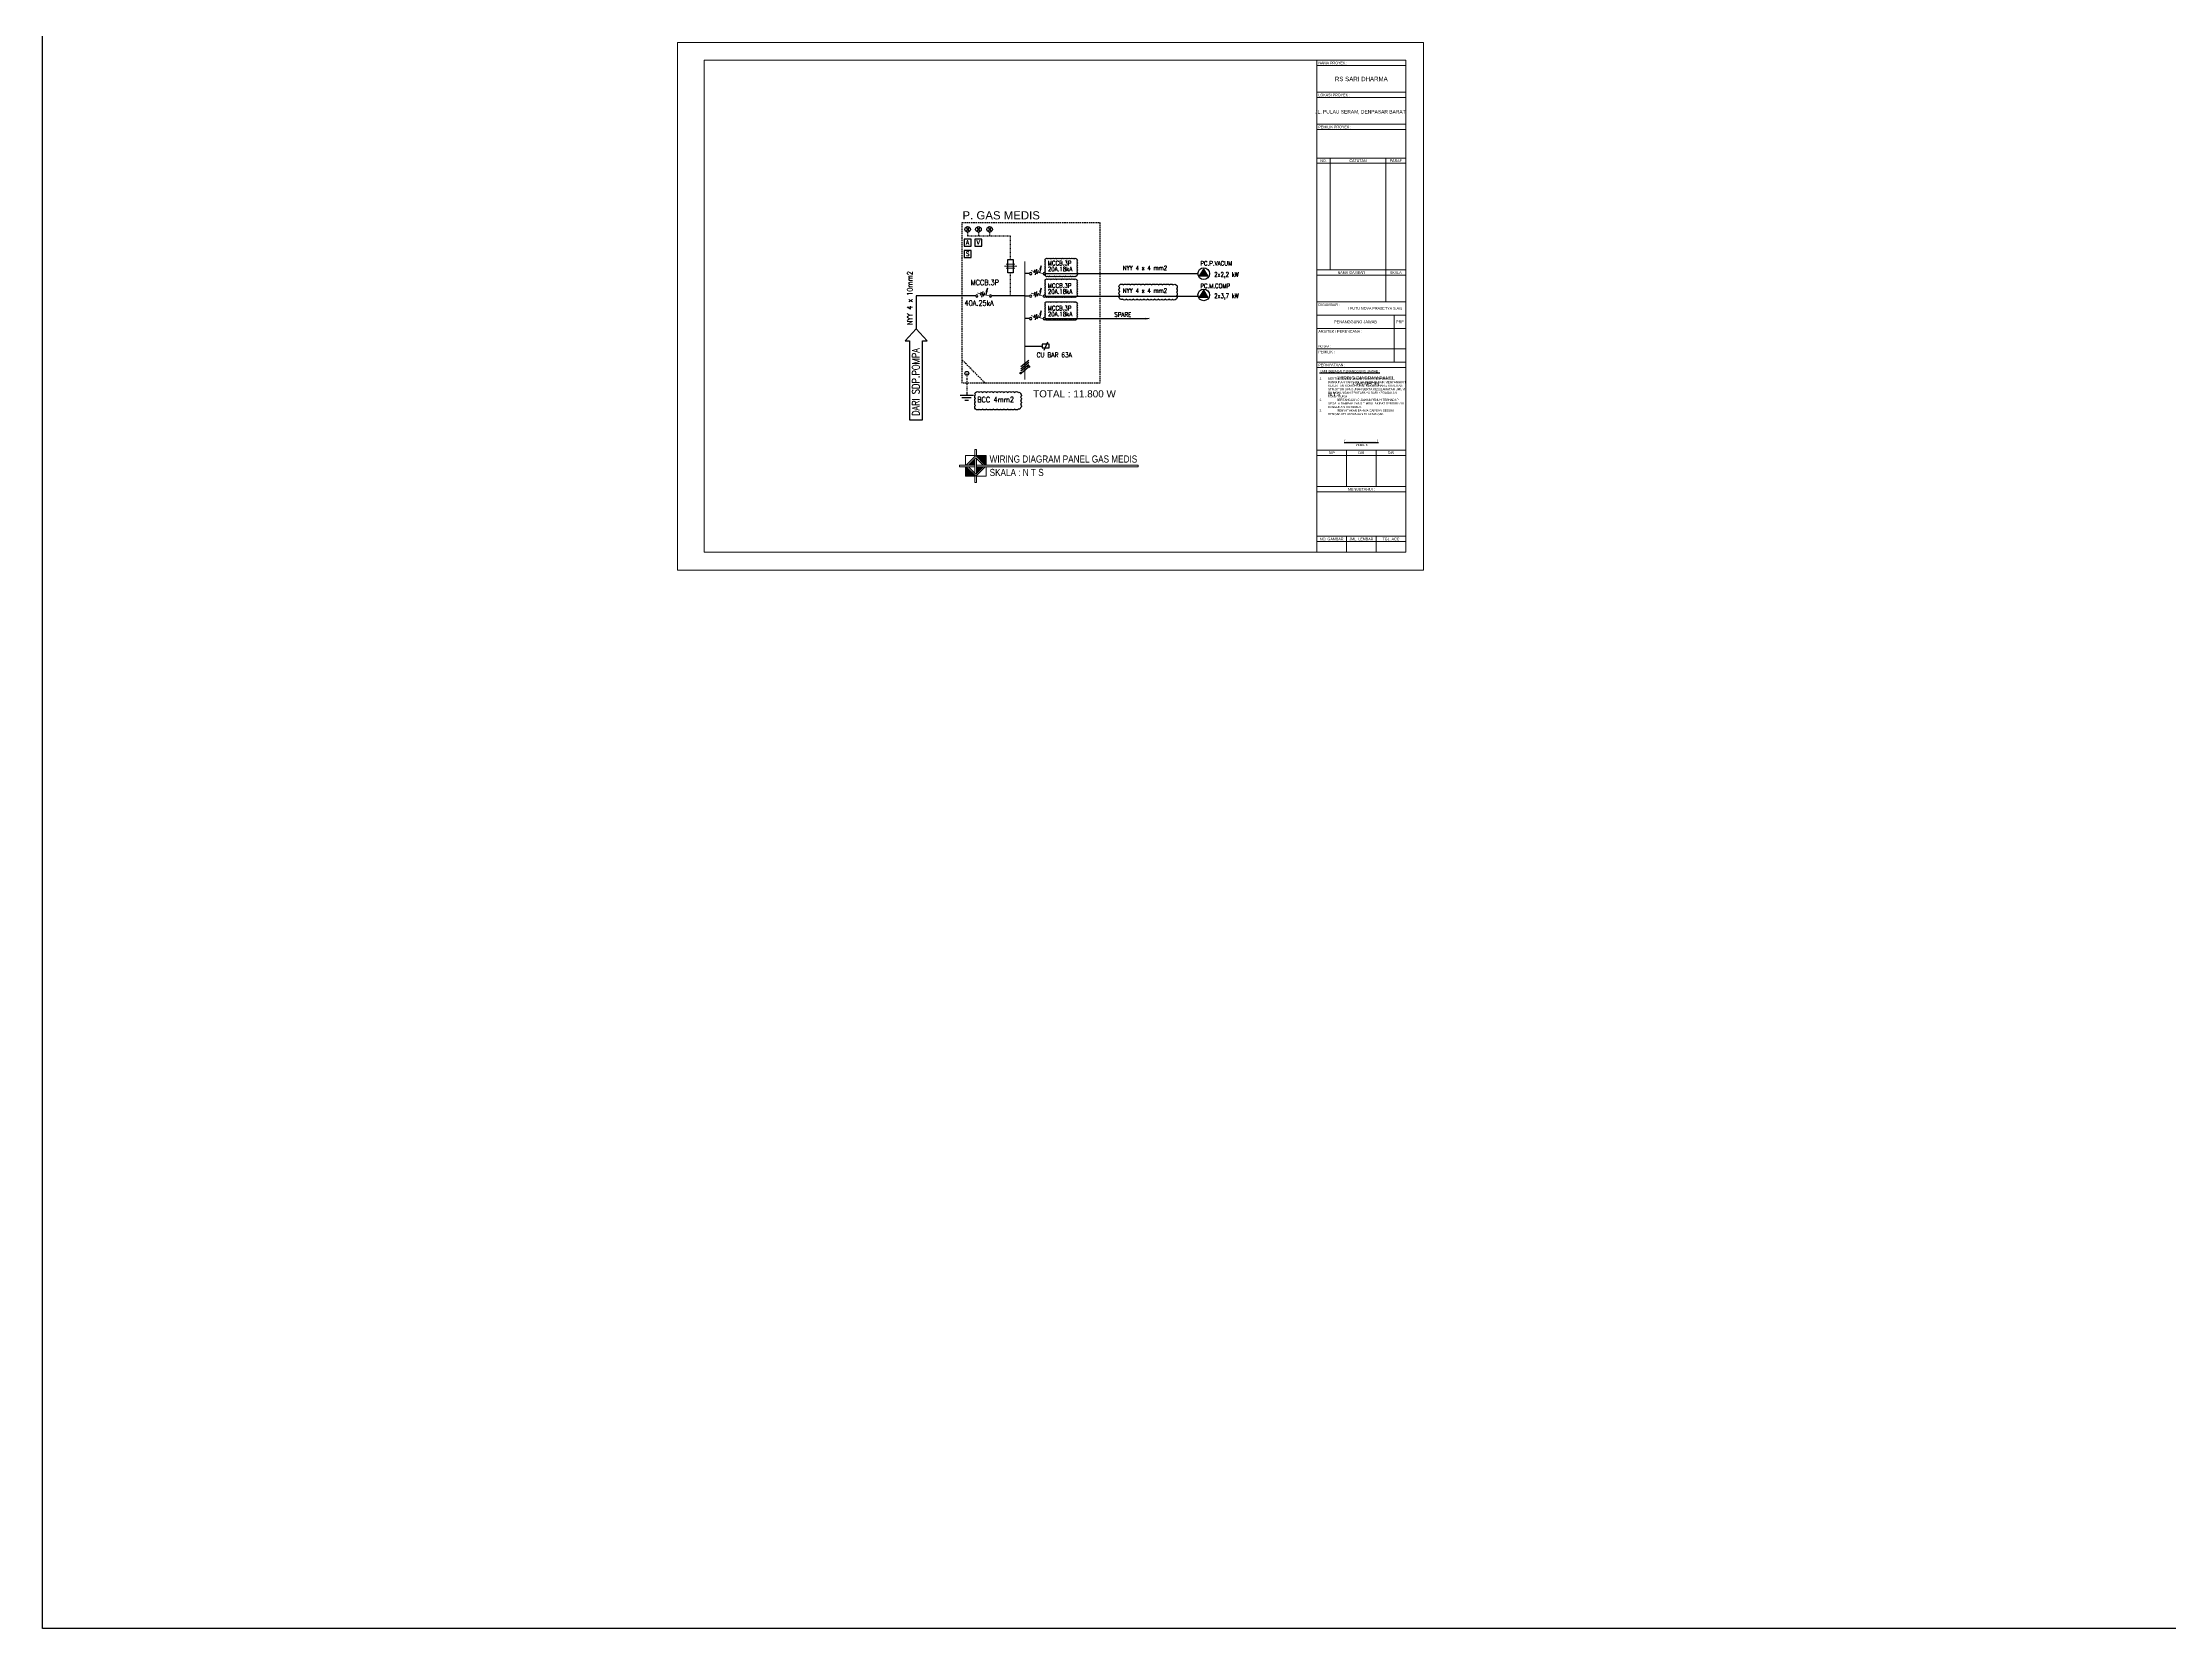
# Model space of a CAD drawing. Header units: inches. Extents: x 31310 to 32350, y 3900 to 5049.
# Drawn here: x 31324.8 to 31684, y 3899.7 to 4167.6 of the extents above; entities that cross this region are included whole.
import ezdxf
from ezdxf.enums import TextEntityAlignment as Align

# ---------------------------------------------------------------- set-up
doc = ezdxf.new("R2010")
doc.units = ezdxf.units.IN
doc.header["$MEASUREMENT"] = 0
doc.linetypes.add('DASHDOT', pattern=[1, 0.5, -0.25, 0, -0.25])
doc.linetypes.add('HIDDEN', pattern=[0.375, 0.25, -0.125])
for name, color, linetype in [('-EL_KB', 7, 'Continuous'), ('-KOP', 7, 'Continuous'), ('-LINE', 1, 'Continuous'), ('-TXT', 7, 'Continuous'), ('LL', 6, 'Continuous'), ('TEX', 7, 'Continuous'), ('TEXTKOP', 7, 'Continuous'), ('WIRING', 4, 'Continuous')]:
    doc.layers.add(name, color=color, linetype=linetype)
doc.layers.add('-LAMP', color=7, linetype='Continuous', lineweight=18, true_color=0xff0a0a)
for name, color, linetype, lineweight in [('A-FURN-EQPM', 177, 'Continuous', 0), ('US 0 Sanitair', 9, 'Continuous', 0), ('US-Elevation', 9, 'Continuous', 5), ('US-Text', 42, 'Continuous', 5)]:
    doc.layers.add(name, color=color, linetype=linetype, lineweight=lineweight)
doc.styles.add('1 100', font='GOTHIC.TTF')
doc.styles.add('1 200', font='GOTHIC.TTF', dxfattribs={"height": 300})
doc.styles.add('ARIAL', font='arial.ttf')
doc.styles.add('Arial Narrow', font='ARIALN.TTF')
doc.styles.add('Q', font='romans.shx', dxfattribs={"width": 0.7, "height": 180})
doc.styles.add('TXT', font='romans.shx', dxfattribs={"width": 0.85, "height": 0.25})

# ---------------------------------------------------------------- blocks, each defined once
blk = doc.blocks.new('_ClosedBlank')
at = {"color": 0, "linetype": 'ByBlock', "lineweight": -2}
for p, q in [((-1, 0.17), (0, 0)), ((-1, 0.17), (-1, -0.17)), ((0, 0), (-1, -0.17))]:
    blk.add_line(p, q, dxfattribs=at)
blk = doc.blocks.new('-MCB3PH')
at = {"layer": 'WIRING', "color": 7}
for p, q in [((0.41, 0.17), (0.47, -0.03)), ((0.49, 0.26), (0.57, -0.06)), ((0.59, 0.22), (0.65, 0.02))]:
    blk.add_line(p, q, dxfattribs=at)
at = {"layer": 'WIRING', "const_width": 0.04}
blk.add_lwpolyline([(0.12, 0), (0.81, 0.17)], dxfattribs=at)
at = {"layer": 'WIRING', "color": 7}
blk.add_lwpolyline([(0.28, 0.24), (0.33, 0.05)], dxfattribs=at)
at = {"layer": 'WIRING'}
for centre in [(0.06, 0), (0.83, 0)]:
    blk.add_circle(centre, 0.0605, dxfattribs=at)
at = {"layer": 'WIRING', "color": 7, "xscale": 0.1999999999999972, "yscale": 0.1999999999999972, "zscale": 0.1999999999999972, "rotation": 105.3991931955513}
blk.add_blockref('_ClosedBlank', (0.23, 0.44), dxfattribs=at)
blk = doc.blocks.new('erthrhhrthre')
for p, q in [((-229.5, 130.04), (-229.5, 40.94)), ((-103.5, 130.04), (-229.5, 130.04)), ((-103.5, 40.94), (-103.5, 130.04)), ((-121.5, 121.64), (-106.5, 121.64)), ((-121.5, 116.24), (-106.5, 116.24)), ((-121.5, 110.54), (-106.5, 110.54)), ((-121.5, 91.64), (-106.5, 91.64)), ((-121.5, 86.24), (-106.5, 86.24)), ((-121.5, 83.99), (-106.5, 83.99)), ((-121.5, 76.04), (-106.5, 76.04)), ((-121.5, 61.2), (-106.5, 61.2)), ((-121.5, 55.05), (-106.5, 55.05)), ((-121.5, 46.64), (-106.5, 46.64)), ((-229.5, 40.94), (-103.5, 40.94))]:
    blk.add_line(p, q)
at = {"color": 5}
for p, q in [((-225, 127.04), (-225, 43.94)), ((-106.5, 127.04), (-225, 127.04)), ((-121.5, 43.94), (-121.5, 127.04)), ((-106.5, 43.94), (-106.5, 127.04)), ((-225, 43.94), (-106.5, 43.94))]:
    blk.add_line(p, q, dxfattribs=at)
at = {"ltscale": 8}
for p, q in [((-121.5, 126.14), (-106.5, 126.14)), ((-121.5, 120.74), (-106.5, 120.74)), ((-121.5, 115.34), (-106.5, 115.34)), ((-121.5, 109.64), (-106.5, 109.64)), ((-119.25, 91.64), (-119.25, 110.54)), ((-109.86, 86.24), (-109.86, 110.54)), ((-121.5, 90.74), (-106.5, 90.74)), ((-108.47, 83.99), (-108.47, 76.04)), ((-121.5, 81.74), (-106.5, 81.74)), ((-121.5, 78.29), (-106.5, 78.29)), ((-121.5, 75.14), (-106.5, 75.14)), ((-116.5, 61.2), (-116.5, 55.05)), ((-111.5, 61.2), (-111.5, 55.05)), ((-121.5, 60.3), (-106.5, 60.3)), ((-121.5, 54.15), (-106.5, 54.15)), ((-121.5, 45.74), (-106.5, 45.74))]:
    blk.add_line(p, q, dxfattribs=at)
at = {"ltscale": 5}
for p, q in [((-116.5, 43.94), (-116.5, 46.64)), ((-111.5, 43.94), (-111.5, 46.64))]:
    blk.add_line(p, q, dxfattribs=at)
at = {"layer": 'A-FURN-EQPM', "color": 0, "linetype": 'ByBlock', "lineweight": -2, "ltscale": 0.25}
blk.add_lwpolyline([(-229.5, 40.94), (-103.5, 40.94), (-103.5, 130.04), (-229.5, 130.04)], close=True, dxfattribs=at)
at = {"layer": 'TEXTKOP', "style": '1 100'}
for s, height, p in [('NAMA PROYEK :', 0.45, (-121.25, 126.59)), ('LOKASI PROYEK :', 0.45, (-121.25, 121.19)), ('PEMILIK PROYEK :', 0.45, (-121.25, 115.79)), ('DIGAMBAR :', 0.45, (-121.25, 85.75)), ('I PUTU NOVA PRASETYA S.Ars', 0.45, (-116.26, 85.14)), ('ARSITEK / PERENCANA :', 0.45, (-121.25, 81.25)), ('PEMILIK :', 0.45, (-121.25, 77.8)), ('PERNYATAAN :', 0.45, (-121.25, 75.59)), ('NO SKA :', 0.346, (-121.23, 78.74))]:
    blk.add_text(s, height=height, dxfattribs=at).set_placement(p, align=Align.MIDDLE_LEFT)
at = {"layer": 'TEXTKOP', "style": '1 100', "oblique": 0}
for s, height, p in [('RS SARI DHARMA', 0.75, (-114, 123.89)), ('JL. PULAU SERAM, DENPASAR BARAT ', 0.6, (-114.04, 118.35))]:
    blk.add_text(s, height=height, rotation=359.9915, dxfattribs=at).set_placement(p, align=Align.MIDDLE_CENTER)
at = {"layer": 'TEXTKOP', "style": '1 100'}
for s, height, p in [('NO.', 0.45, (-120.38, 110.09)), ('CATATAN', 0.45, (-114.56, 110.09)), ('PARAF', 0.45, (-108.18, 110.09)), ('NAMA GAMBAR', 0.45, (-115.68, 91.19)), ('SKALA', 0.45, (-108.18, 91.19)), ('PENANGGUNG JAWAB', 0.48, (-114.99, 82.87)), ('PRF', 0.48, (-107.49, 82.87)), ('MENGETAHUI :', 0.45, (-114, 54.6)), ('NO. GAMBAR', 0.45, (-119, 46.19)), ('JML. LEMBAR', 0.45, (-114, 46.19)), ('TGL. ACC', 0.45, (-109, 46.19))]:
    blk.add_text(s, height=height, dxfattribs=at).set_placement(p, align=Align.MIDDLE_CENTER)
for s, p in [('DIP', (-119, 60.75)), ('DIK', (-114, 60.75)), ('DIS', (-109, 60.75))]:
    blk.add_text(s, height=0.45, dxfattribs=at).set_placement(p, align=Align.MIDDLE)
at = {"layer": 'TEXTKOP', "ltscale": 5, "style": '1 200'}
for s, insert, char_height, width, attachment_point in [('{\\H1.083x;\\LKAMI SEBAGAI PENANGGUNG JAWAB :\\P\\H0.9234x;\\P\\pxt4;}1. ^IBERTANGGUNG JAWAB PENUH TERHADAP  ^I^IBANGUNAN YANG TELAH BERDIRI BAIK MENYANGKUT ^IKEKUATAN ^IKONSTRUKSI, KEKOKOHAN & KUALITAS ^ISTRUKTUR BANGUNAN SERTA KESELAMATAN UMUM ^IDILINGKUNGAN SEKITARNYA DARI KEGAGALAN ^IKONSTRUKSI.\\P\\pi-4,l4,t8;2.^IBERTANGGUNG JAWAB PENUH TERHADAP SEGALA DAMPAK YANG TIMBUL AKIBAT BERDIRINYA BANGUNAN TERSEBUT.\\P3.^IMENYATAKAN BAHWA GAMBAR SESUAI DENGAN PELAKSANAAN DI LAPANGAN', (-121.05, 74.72), 0.36, 14.2351, 1), ('{\\L( ............................. )\\P\\H0.8333x;\\l PEMILIK}', (-114, 63.01), 0.45, 15, 2)]:
    blk.add_mtext(s, dxfattribs=dict(at, insert=insert, char_height=char_height, width=width, attachment_point=attachment_point))

msp = doc.modelspace()

# ---------------------------------------------------------------- hatches: boundary and pattern name
at = {"layer": 'US-Text', "ltscale": 5}
for points in [[(31480.77, 4095.93), (31480.64, 4095.93), (31480.64, 4094.32), (31482.24, 4094.32), (31482.24, 4094.45)], [(31482.51, 4097.8), (31482.51, 4097.67), (31483.98, 4096.19), (31484.12, 4096.19), (31484.12, 4097.8)]]:
    msp.add_hatch(color=0, dxfattribs=at).paths.add_polyline_path(points)
h = msp.add_hatch(color=0, dxfattribs=at)
h.paths.add_polyline_path([(31482.24, 4096.19), (31482.24, 4097.29), (31481.14, 4096.19)])
h.paths.add_polyline_path([(31483.61, 4095.93), (31482.51, 4095.93), (31482.51, 4094.82)])
at = {"layer": 'WIRING'}
h = msp.add_hatch(dxfattribs=at)
h.set_pattern_fill('ANSI31', color=8, scale=0.00288, style=0)
h.set_pattern_definition([(45, (30375.994319, 3686.227032), (-0.00646578441, 0.00646578441), [])])
h.paths.add_polyline_path([(31520.89, 4129.32), (31520.13, 4128.18), (31521.56, 4128.18)])
h = msp.add_hatch(dxfattribs=at)
h.set_pattern_fill('ANSI31', color=8, scale=0.00288, style=0)
h.set_pattern_definition([(45, (30375.994319, 3682.627032), (-0.00646578441, 0.00646578441), [])])
h.paths.add_polyline_path([(31520.89, 4125.72), (31520.13, 4124.58), (31521.56, 4124.58)])

# ---------------------------------------------------------------- linework, layer by layer
at = {"layer": '-EL_KB'}
for p, q in [((31490.67, 4116.28), (31493.58, 4116.28)), ((31494.5, 4116.96), (31493.87, 4115.58))]:
    msp.add_line(p, q, dxfattribs=at)
msp.add_lwpolyline([(31494.8, 4115.98), (31494.8, 4116.65), (31493.58, 4116.65), (31493.58, 4115.98)], close=True, dxfattribs=at)
at = {"layer": '-LAMP', "color": 7}
for p, q in [((31487.23, 4129.8), (31489.29, 4129.8)), ((31487.54, 4130.16), (31488.98, 4130.16)), ((31487.54, 4129.44), (31488.98, 4129.44))]:
    msp.add_line(p, q, dxfattribs=at)
at = {"layer": '-LINE', "color": 8}
for p, q in [((31480.7, 4136.38), (31481.31, 4135.66)), ((31481.31, 4136.38), (31480.7, 4135.66)), ((31483.13, 4136.38), (31482.53, 4135.66)), ((31482.53, 4136.38), (31483.13, 4135.66)), ((31484.42, 4136.38), (31485.02, 4135.66)), ((31485.02, 4136.38), (31484.42, 4135.66))]:
    msp.add_line(p, q, dxfattribs=at)
at = {"layer": '-LINE', "color": 7, "linetype": 'HIDDEN'}
for p, q in [((31481, 4135.55), (31481, 4134.85)), ((31482.83, 4135.55), (31482.83, 4134.85)), ((31484.72, 4135.55), (31484.72, 4134.85)), ((31483.96, 4110.06), (31480.08, 4113.96))]:
    msp.add_line(p, q, dxfattribs=at)
at = {"layer": '-LINE', "color": 7, "linetype": 'HIDDEN', "ltscale": 0.5}
for p, q in [((31488.26, 4134.85), (31481, 4134.85)), ((31488.26, 4130.93), (31488.26, 4134.85)), ((31488.26, 4124.77), (31488.26, 4128.68))]:
    msp.add_line(p, q, dxfattribs=at)
at = {"layer": '-LINE', "color": 7}
for p, q in [((31489.98, 4112.85), (31491.35, 4113.94)), ((31489.98, 4112.48), (31491.35, 4113.57)), ((31489.98, 4112.1), (31491.35, 4113.2)), ((31490.08, 4111.81), (31491.25, 4112.74)), ((31479.72, 4108.04), (31482.02, 4108.04)), ((31480.04, 4107.6), (31481.63, 4107.6)), ((31480.55, 4107.15), (31481.16, 4107.15))]:
    msp.add_line(p, q, dxfattribs=at)
at = {"layer": '-LINE', "color": 7, "linetype": 'DASHDOT', "ltscale": 0.7}
msp.add_line((31480.87, 4111.7), (31480.87, 4108.04), dxfattribs=at)
at = {"layer": '-LINE', "color": 7, "linetype": 'HIDDEN'}
msp.add_lwpolyline([(31480.08, 4137.17), (31503.35, 4137.17), (31503.35, 4110.06), (31480.08, 4110.06)], close=True, dxfattribs=at)
at = {"layer": '-LINE'}
for points in [[(31480.4, 4133.17), (31481.6, 4133.17), (31481.6, 4134.37), (31480.4, 4134.37)], [(31480.4, 4131.24), (31481.6, 4131.24), (31481.6, 4132.44), (31480.4, 4132.44)], [(31482.23, 4133.17), (31483.43, 4133.17), (31483.43, 4134.37), (31482.23, 4134.37)], [(31487.82, 4130.93), (31488.7, 4130.93), (31488.7, 4128.68), (31487.82, 4128.68)]]:
    msp.add_lwpolyline(points, close=True, dxfattribs=at)
for centre in [(31481, 4136.02), (31482.83, 4136.02), (31484.72, 4136.02)]:
    msp.add_circle(centre, 0.471, dxfattribs=at)
at = {"layer": '-LINE', "color": 7, "linetype": 'Continuous', "ltscale": 0.7}
msp.add_circle((31480.87, 4111.7), 0.322, dxfattribs=at)
at = {"layer": '-LINE', "color": 7}
for centre in [(31489.98, 4111.73), (31491.35, 4112.82)]:
    msp.add_circle(centre, 0.129, dxfattribs=at)
at = {"linetype": 'Continuous', "ltscale": 2}
for p, q in [((31494.13, 4128.54), (31500.05, 4128.54)), ((31500.05, 4128.54), (31519.9, 4128.54)), ((31494.13, 4124.74), (31500.05, 4124.74)), ((31500.05, 4124.74), (31519.92, 4124.74)), ((31494.1, 4120.94), (31511.08, 4120.94))]:
    msp.add_line(p, q, dxfattribs=at)
at = {"color": 3}
msp.add_lwpolyline([(31324.75, 4926.56), (32143.08, 4926.56), (32143.08, 3899.71), (31324.75, 3899.71)], close=True, dxfattribs=at)
for points in [[(31494.18, 4131.06, -0.520567), (31494.48, 4131.06, -0.520567), (31494.78, 4131.06, -0.520567), (31495.08, 4131.06, -0.520567), (31495.38, 4131.06, -0.520567), (31495.68, 4131.06, -0.520567), (31495.98, 4131.06, -0.520567), (31496.28, 4131.06, -0.520567), (31496.58, 4131.06, -0.520567), (31496.88, 4131.06, -0.520567), (31497.18, 4131.06, -0.520567), (31497.48, 4131.06, -0.520567), (31497.78, 4131.06, -0.520567), (31498.08, 4131.06, -0.520567), (31498.38, 4131.06, -0.520567), (31498.68, 4131.06, -0.520567), (31498.98, 4131.06, -0.520567), (31499.28, 4131.06, -0.520567), (31499.46, 4130.94, -0.520567), (31499.46, 4130.64, -0.520567), (31499.46, 4130.34, -0.520567), (31499.46, 4130.04, -0.520567), (31499.46, 4129.74, -0.520567), (31499.46, 4129.44, -0.520567), (31499.46, 4129.14, -0.520567), (31499.46, 4128.84, -0.520567), (31499.46, 4128.54, -0.520567), (31499.46, 4128.24, -0.520567), (31499.3, 4128.1, -0.520567), (31499, 4128.1, -0.520567), (31498.7, 4128.1, -0.520567), (31498.4, 4128.1, -0.520567), (31498.1, 4128.1, -0.520567), (31497.8, 4128.1, -0.520567), (31497.5, 4128.1, -0.520567), (31497.2, 4128.1, -0.520567), (31496.9, 4128.1, -0.520567), (31496.6, 4128.1, -0.520567), (31496.3, 4128.1, -0.520567), (31496, 4128.1, -0.520567), (31495.7, 4128.1, -0.520567), (31495.4, 4128.1, -0.520567), (31495.1, 4128.1, -0.520567), (31494.8, 4128.1, -0.520567), (31494.5, 4128.1, -0.520567), (31494.2, 4128.1, -0.520567), (31494.18, 4128.38, -0.520567), (31494.18, 4128.68, -0.520567), (31494.18, 4128.98, -0.520567), (31494.18, 4129.28, -0.520567), (31494.18, 4129.58, -0.520567), (31494.18, 4129.88, -0.520567), (31494.18, 4130.18, -0.520567), (31494.18, 4130.48, -0.520567), (31494.18, 4130.78, -0.520567)], [(31494.18, 4127.57, -0.520567), (31494.48, 4127.57, -0.520567), (31494.78, 4127.57, -0.520567), (31495.08, 4127.57, -0.520567), (31495.38, 4127.57, -0.520567), (31495.68, 4127.57, -0.520567), (31495.98, 4127.57, -0.520567), (31496.28, 4127.57, -0.520567), (31496.58, 4127.57, -0.520567), (31496.88, 4127.57, -0.520567), (31497.18, 4127.57, -0.520567), (31497.48, 4127.57, -0.520567), (31497.78, 4127.57, -0.520567), (31498.08, 4127.57, -0.520567), (31498.38, 4127.57, -0.520567), (31498.68, 4127.57, -0.520567), (31498.98, 4127.57, -0.520567), (31499.28, 4127.57, -0.520567), (31499.46, 4127.45, -0.520567), (31499.46, 4127.15, -0.520567), (31499.46, 4126.85, -0.520567), (31499.46, 4126.55, -0.520567), (31499.46, 4126.25, -0.520567), (31499.46, 4125.95, -0.520567), (31499.46, 4125.65, -0.520567), (31499.46, 4125.35, -0.520567), (31499.46, 4125.05, -0.520567), (31499.46, 4124.75, -0.520567), (31499.3, 4124.61, -0.520567), (31499, 4124.61, -0.520567), (31498.7, 4124.61, -0.520567), (31498.4, 4124.61, -0.520567), (31498.1, 4124.61, -0.520567), (31497.8, 4124.61, -0.520567), (31497.5, 4124.61, -0.520567), (31497.2, 4124.61, -0.520567), (31496.9, 4124.61, -0.520567), (31496.6, 4124.61, -0.520567), (31496.3, 4124.61, -0.520567), (31496, 4124.61, -0.520567), (31495.7, 4124.61, -0.520567), (31495.4, 4124.61, -0.520567), (31495.1, 4124.61, -0.520567), (31494.8, 4124.61, -0.520567), (31494.5, 4124.61, -0.520567), (31494.2, 4124.61, -0.520567), (31494.18, 4124.89, -0.520567), (31494.18, 4125.19, -0.520567), (31494.18, 4125.49, -0.520567), (31494.18, 4125.79, -0.520567), (31494.18, 4126.09, -0.520567), (31494.18, 4126.39, -0.520567), (31494.18, 4126.69, -0.520567), (31494.18, 4126.99, -0.520567), (31494.18, 4127.29, -0.520567)], [(31506.69, 4126.63, -0.520567), (31507.29, 4126.63, -0.520567), (31507.89, 4126.63, -0.520567), (31508.49, 4126.63, -0.520567), (31509.09, 4126.63, -0.520567), (31509.69, 4126.63, -0.520567), (31510.29, 4126.63, -0.520567), (31510.89, 4126.63, -0.520567), (31511.49, 4126.63, -0.520567), (31512.09, 4126.63, -0.520567), (31512.69, 4126.63, -0.520567), (31513.29, 4126.63, -0.520567), (31513.89, 4126.63, -0.520567), (31514.49, 4126.63, -0.520567), (31515.09, 4126.63, -0.520567), (31515.69, 4126.63, -0.520567), (31516.26, 4126.6, -0.520567), (31516.26, 4126, -0.520567), (31516.26, 4125.4, -0.520567), (31516.26, 4124.8, -0.520567), (31516.21, 4124.24, -0.520567), (31515.61, 4124.24, -0.520567), (31515.01, 4124.24, -0.520567), (31514.41, 4124.24, -0.520567), (31513.81, 4124.24, -0.520567), (31513.21, 4124.24, -0.520567), (31512.61, 4124.24, -0.520567), (31512.01, 4124.24, -0.520567), (31511.41, 4124.24, -0.520567), (31510.81, 4124.24, -0.520567), (31510.21, 4124.24, -0.520567), (31509.61, 4124.24, -0.520567), (31509.01, 4124.24, -0.520567), (31508.41, 4124.24, -0.520567), (31507.81, 4124.24, -0.520567), (31507.21, 4124.24, -0.520567), (31506.69, 4124.32, -0.520567), (31506.69, 4124.92, -0.520567), (31506.69, 4125.52, -0.520567), (31506.69, 4126.12, -0.520567)], [(31494.18, 4123.72, -0.520567), (31494.48, 4123.72, -0.520567), (31494.78, 4123.72, -0.520567), (31495.08, 4123.72, -0.520567), (31495.38, 4123.72, -0.520567), (31495.68, 4123.72, -0.520567), (31495.98, 4123.72, -0.520567), (31496.28, 4123.72, -0.520567), (31496.58, 4123.72, -0.520567), (31496.88, 4123.72, -0.520567), (31497.18, 4123.72, -0.520567), (31497.48, 4123.72, -0.520567), (31497.78, 4123.72, -0.520567), (31498.08, 4123.72, -0.520567), (31498.38, 4123.72, -0.520567), (31498.68, 4123.72, -0.520567), (31498.98, 4123.72, -0.520567), (31499.28, 4123.72, -0.520567), (31499.46, 4123.59, -0.520567), (31499.46, 4123.29, -0.520567), (31499.46, 4122.99, -0.520567), (31499.46, 4122.69, -0.520567), (31499.46, 4122.39, -0.520567), (31499.46, 4122.09, -0.520567), (31499.46, 4121.79, -0.520567), (31499.46, 4121.49, -0.520567), (31499.46, 4121.19, -0.520567), (31499.46, 4120.89, -0.520567), (31499.3, 4120.75, -0.520567), (31499, 4120.75, -0.520567), (31498.7, 4120.75, -0.520567), (31498.4, 4120.75, -0.520567), (31498.1, 4120.75, -0.520567), (31497.8, 4120.75, -0.520567), (31497.5, 4120.75, -0.520567), (31497.2, 4120.75, -0.520567), (31496.9, 4120.75, -0.520567), (31496.6, 4120.75, -0.520567), (31496.3, 4120.75, -0.520567), (31496, 4120.75, -0.520567), (31495.7, 4120.75, -0.520567), (31495.4, 4120.75, -0.520567), (31495.1, 4120.75, -0.520567), (31494.8, 4120.75, -0.520567), (31494.5, 4120.75, -0.520567), (31494.2, 4120.75, -0.520567), (31494.18, 4121.04, -0.520567), (31494.18, 4121.34, -0.520567), (31494.18, 4121.64, -0.520567), (31494.18, 4121.94, -0.520567), (31494.18, 4122.24, -0.520567), (31494.18, 4122.54, -0.520567), (31494.18, 4122.84, -0.520567), (31494.18, 4123.14, -0.520567), (31494.18, 4123.44, -0.520567)], [(31482.35, 4108.47, -0.520567), (31482.95, 4108.47, -0.520567), (31483.55, 4108.47, -0.520567), (31484.15, 4108.47, -0.520567), (31484.75, 4108.47, -0.520567), (31485.35, 4108.47, -0.520567), (31485.95, 4108.47, -0.520567), (31486.55, 4108.47, -0.520567), (31487.15, 4108.47, -0.520567), (31487.75, 4108.47, -0.520567), (31488.35, 4108.47, -0.520567), (31488.95, 4108.47, -0.520567), (31489.55, 4108.47, -0.520567), (31489.95, 4108.27, -0.520567), (31489.95, 4107.67, -0.520567), (31489.95, 4107.07, -0.520567), (31489.95, 4106.47, -0.520567), (31489.95, 4105.87, -0.520567), (31489.55, 4105.67, -0.520567), (31488.95, 4105.67, -0.520567), (31488.35, 4105.67, -0.520567), (31487.75, 4105.67, -0.520567), (31487.15, 4105.67, -0.520567), (31486.55, 4105.67, -0.520567), (31485.95, 4105.67, -0.520567), (31485.35, 4105.67, -0.520567), (31484.75, 4105.67, -0.520567), (31484.15, 4105.67, -0.520567), (31483.55, 4105.67, -0.520567), (31482.95, 4105.67, -0.520567), (31482.35, 4105.67, -0.520567), (31482.35, 4106.27, -0.520567), (31482.35, 4106.87, -0.520567), (31482.35, 4107.47, -0.520567), (31482.35, 4108.07, -0.520567)]]:
    msp.add_lwpolyline(points, format="xyb", close=True, dxfattribs=at)
at = {"layer": 'LL', "linetype": 'Continuous'}
msp.add_lwpolyline([(31472.29, 4119.21), (31470.43, 4117.18), (31471.18, 4117.18), (31471.18, 4103.87), (31473.41, 4103.87), (31473.41, 4117.18), (31474.16, 4117.18), (31472.29, 4119.21)], dxfattribs=at)
at = {"layer": 'US-Text', "color": 0, "ltscale": 5}
for p, q in [((31479.63, 4096.19), (31482.24, 4096.19)), ((31479.63, 4096.19), (31479.63, 4095.93)), ((31479.63, 4095.93), (31482.24, 4095.93)), ((31482.24, 4097.8), (31480.64, 4097.8)), ((31480.64, 4096.19), (31480.64, 4097.8)), ((31480.64, 4095.93), (31480.64, 4094.32)), ((31482.24, 4097.67), (31482.24, 4098.86)), ((31482.51, 4098.86), (31482.24, 4098.86)), ((31482.24, 4094.82), (31482.24, 4097.29)), ((31482.51, 4097.67), (31482.51, 4098.86)), ((31482.51, 4097.8), (31484.12, 4097.8)), ((31482.51, 4094.82), (31482.51, 4097.29)), ((31484.12, 4096.19), (31484.12, 4097.8)), ((31484.12, 4095.93), (31484.12, 4094.32)), ((31482.24, 4094.32), (31480.64, 4094.32)), ((31482.24, 4093.25), (31482.24, 4094.45)), ((31482.51, 4093.25), (31482.24, 4093.25)), ((31482.51, 4093.25), (31482.51, 4094.45)), ((31482.51, 4094.32), (31484.12, 4094.32))]:
    msp.add_line(p, q, dxfattribs=at)
for points in [[(31480.77, 4096.19), (31482.38, 4097.8), (31483.98, 4096.19)], [(31483.98, 4095.93), (31482.38, 4094.32), (31480.77, 4095.93)], [(31481.14, 4096.19), (31482.38, 4097.43), (31483.61, 4096.19)], [(31483.61, 4095.93), (31482.38, 4094.69), (31481.14, 4095.93)]]:
    msp.add_lwpolyline(points, dxfattribs=at)
at = {"layer": 'US-Text', "color": 0}
msp.add_lwpolyline([(31482.51, 4096.19), (31509.81, 4096.19), (31509.81, 4095.93), (31482.51, 4095.93)], close=True, dxfattribs=at)
at = {"layer": 'WIRING', "color": 7}
for p, q in [((31491.46, 4128.54), (31490.67, 4128.54)), ((31491.46, 4124.74), (31490.67, 4124.74)), ((31491.46, 4120.94), (31490.67, 4120.94))]:
    msp.add_line(p, q, dxfattribs=at)
at = {"layer": 'WIRING', "color": 8}
for p, q in [((31520.89, 4129.32), (31520.13, 4128.18)), ((31520.13, 4128.18), (31521.56, 4128.18)), ((31521.56, 4128.18), (31520.89, 4129.32)), ((31520.89, 4125.72), (31520.13, 4124.58)), ((31520.13, 4124.58), (31521.56, 4124.58)), ((31521.56, 4124.58), (31520.89, 4125.72))]:
    msp.add_line(p, q, dxfattribs=at)
at = {"layer": 'WIRING'}
for p, q in [((31482.39, 4124.77), (31472.29, 4124.77)), ((31472.29, 4124.77), (31472.29, 4119.21)), ((31490.67, 4124.77), (31485.06, 4124.77))]:
    msp.add_line(p, q, dxfattribs=at)
at = {"layer": 'WIRING', "const_width": 0.12}
msp.add_lwpolyline([(31490.67, 4130.59), (31490.67, 4110.61)], dxfattribs=at)
at = {"layer": 'WIRING'}
for centre in [(31520.88, 4128.54), (31520.88, 4124.94)]:
    msp.add_circle(centre, 0.984, dxfattribs=at)

# ---------------------------------------------------------------- block references
at = {"linetype": 'HIDDEN', "ltscale": 2, "xscale": -3, "yscale": 3, "zscale": 3}
for p in [(31494.13, 4128.54), (31485.06, 4124.77), (31494.13, 4124.74), (31494.13, 4120.94)]:
    msp.add_blockref('-MCB3PH', p, dxfattribs=at)
at = {"layer": 'US-Elevation', "color": 1}
msp.add_blockref('erthrhhrthre', (31661.5, 4037.53), dxfattribs=at)
at = {"layer": 'WIRING', "xscale": 0.5999999998603016, "yscale": 0.5999999998603016, "zscale": 0.5999999998603016}
msp.add_blockref('_ClosedBlank', (31511.68, 4120.94), dxfattribs=at)

# ---------------------------------------------------------------- texts
at = {"layer": '-KOP', "color": 2, "ltscale": 0.5, "style": 'ARIAL'}
for s, height, p in [('P. GAS MEDIS', 1.38, (31480.14, 4137.7)), ('TOTAL : 11.800 W', 1.2, (31492.07, 4107.64))]:
    msp.add_text(s, height=height, dxfattribs=at).set_placement(p)
at = {"layer": '-TXT', "style": 'TXT', "width": 0.85}
for s, height, p in [('A', 0.75, (31480.73, 4133.45)), ('S', 0.75, (31480.73, 4131.52)), ('V', 0.75, (31482.55, 4133.45)), ('20A.18kA', 0.75, (31494.55, 4128.94)), ('MCCB.3P', 0.75, (31494.55, 4129.94)), ('NYY 4 x 4 mm2', 0.75, (31507.23, 4129.11)), ('PC.P.VACUM', 0.75, (31520.32, 4129.9)), ('2x2,2 kW', 0.75, (31522.65, 4128.02)), ('MCCB.3P', 0.9, (31481.53, 4126.6)), ('20A.18kA', 0.75, (31494.55, 4125.14)), ('MCCB.3P', 0.75, (31494.55, 4126.14)), ('NYY 4 x 4 mm2', 0.75, (31507.23, 4125.3)), ('PC.M.COMP', 0.75, (31520.32, 4126.09)), ('2x3,7 kW', 0.75, (31522.65, 4124.42)), ('40A.25kA', 0.9, (31480.47, 4123.12)), ('20A.18kA', 0.75, (31494.55, 4121.33)), ('MCCB.3P', 0.75, (31494.55, 4122.34)), ('SPARE', 0.75, (31505.8, 4121.25)), ('BCC 4mm2', 0.9, (31482.64, 4106.81))]:
    msp.add_text(s, height=height, dxfattribs=at).set_placement(p)
at = {"layer": '-TXT', "style": 'TXT'}
for s, height, width, p in [('NYY 4 x 10mm2', 0.9, 0.9, (31471.68, 4119.84)), ('DARI SDP.POMPA', 1.2, 0.85, (31472.85, 4104.5))]:
    msp.add_text(s, height=height, rotation=90, dxfattribs=dict(at, width=width)).set_placement(p)
at = {"layer": 'TEX', "style": 'Q', "width": 0.8}
msp.add_text('CU BAR 63A', height=0.81, dxfattribs=at).set_placement((31495.65, 4114.81), align=Align.MIDDLE)
at = {"layer": 'US 0 Sanitair', "attachment_point": 1, "style": 'Arial Narrow'}
for s, insert, char_height, width in [('\\pxqc;WIRING DIAGRAM PANEL GAS MEDIS', (31543.9, 4111.19, 0), 0.5748, 8.8381), ('N T S', (31541.91, 4108.45, 0), 0.575, 18.0914)]:
    msp.add_mtext(s, dxfattribs=dict(at, insert=insert, char_height=char_height, width=width))
at = {"layer": 'US-Text', "color": 0, "char_height": 1.2051, "attachment_point": 1, "style": 'Arial Narrow'}
for s, insert, width in [('WIRING DIAGRAM PANEL GAS MEDIS', (31484.72, 4097.83), 44.7917), ('SKALA : N T S', (31484.72, 4095.56), 18.2233)]:
    msp.add_mtext(s, dxfattribs=dict(at, insert=insert, width=width))

doc.saveas('drawing.dxf')
